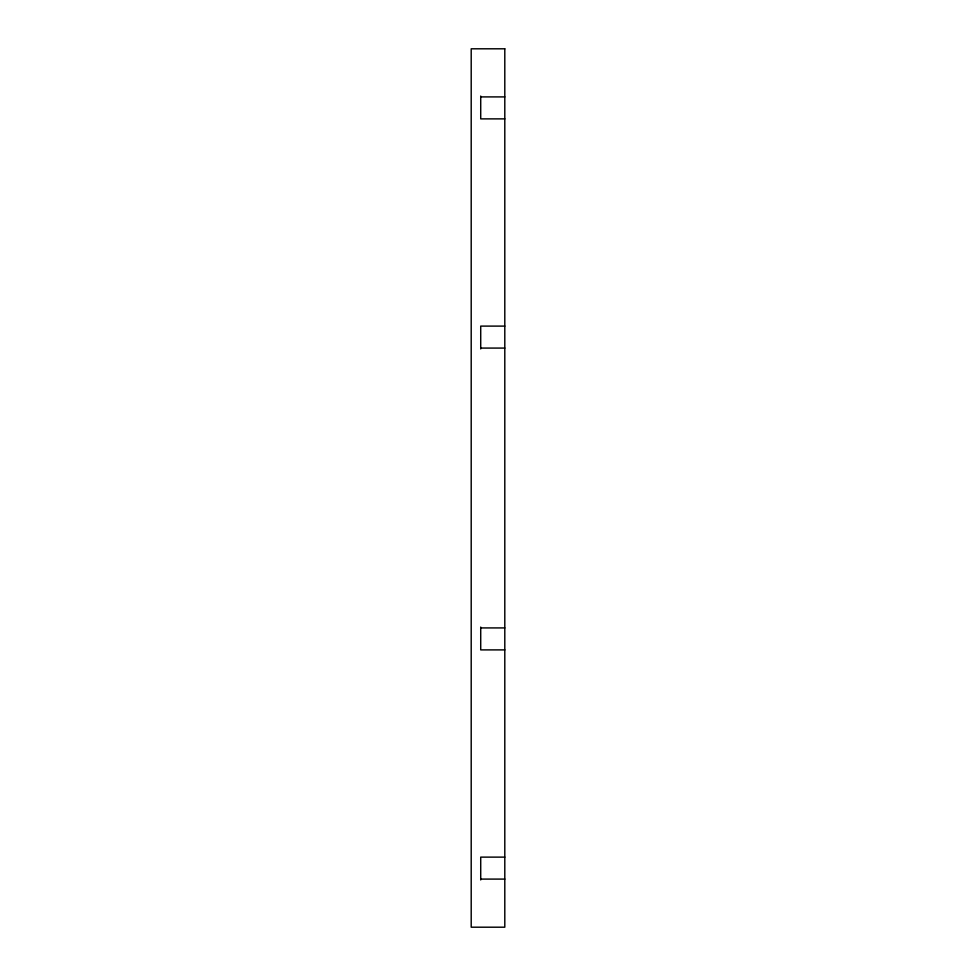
<?xml version="1.0" encoding="UTF-8"?>
<svg xmlns="http://www.w3.org/2000/svg" width="976" height="976" viewBox="0 0 976 976"><rect width="100%" height="100%" fill="white"/><g stroke="black" fill="none" stroke-linecap="round" stroke-linejoin="round"><path stroke-width="1.46" d="M480.717 96.905L504.799 96.905M504.799 118.877L480.717 118.877L480.717 96.051M504.799 326.106L480.717 326.106L480.717 348.932M480.717 348.078L504.799 348.078M480.717 627.922L504.799 627.922M504.799 649.894L480.717 649.894L480.717 627.068M504.799 857.123L480.717 857.123L480.717 879.949M480.717 879.095L504.799 879.095M504.799 48.8L471.201 48.8L471.201 927.2L504.799 927.2L504.799 48.8"/></g></svg>
